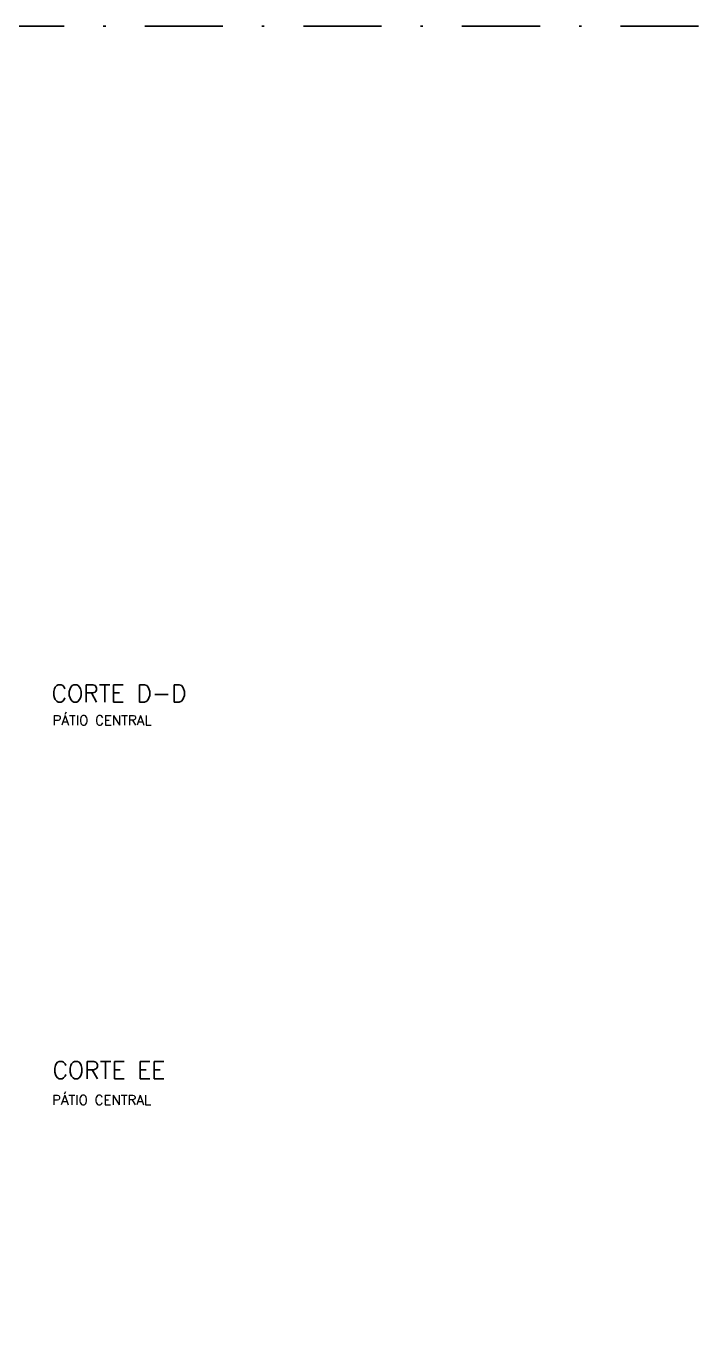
# Model space of a CAD drawing. Extents: x -81 to 144, y 107 to 212.
# Drawn here: x -28.1 to -0.9, y 159.2 to 212.2 of the extents above; entities that cross this region are included whole.
import ezdxf

# ---------------------------------------------------------------- set-up
doc = ezdxf.new("R2010")
doc.units = 0
doc.header["$LTSCALE"] = 0.005
doc.linetypes.add('DASHDOT', pattern=[25.4, 12.7, -6.35, 0, -6.35])
doc.layers.get('0').update_dxf_attribs({"linetype": 'CONTINUOUS'})
doc.layers.add('A-TEXTO', color=3, linetype='CONTINUOUS')
doc.layers.add('TXT', color=3, linetype='CONTINUOUS')
doc.styles.get("Standard").update_dxf_attribs({"font": 'simplex.shx'})

msp = doc.modelspace()

# ---------------------------------------------------------------- linework, layer by layer
at = {"linetype": 'DASHDOT', "ltscale": 50}
msp.add_lwpolyline([(-81.307, 212.195), (143.884, 212.195), (143.884, 106.585), (-81.307, 106.585)], close=True, dxfattribs=at)

# ---------------------------------------------------------------- texts
at = {"layer": 'A-TEXTO', "color": 3}
for s, height, p in [('CORTE D-D', 0.7, (-27.046, 184.702)), ('PÁTIO CENTRAL', 0.4, (-27.009, 183.759)), ('PÁTIO CENTRAL', 0.4, (-27.029, 168.315))]:
    msp.add_text(s, height=height, dxfattribs=at).set_placement(p)
at = {"layer": 'TXT'}
msp.add_text('CORTE EE', height=0.7, dxfattribs=at).set_placement((-27.012, 169.381))

doc.saveas('drawing.dxf')
